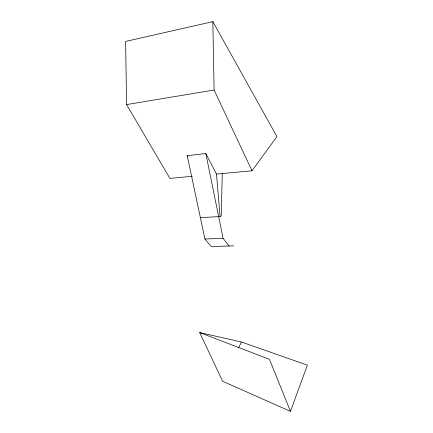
<?xml version="1.0" encoding="UTF-8"?>
<svg xmlns="http://www.w3.org/2000/svg" width="433" height="433" viewBox="0 0 433 433"><rect width="100%" height="100%" fill="white"/><g stroke="black" fill="none" stroke-linecap="round" stroke-linejoin="round"><path stroke-width="0.65" d="M222.281 173.362L221.214 216.175L218.665 216.635L200.376 217.647M290.451 411.35L307.392 365.138L241.414 342.016L199.662 332.549L222.638 381.273L290.451 411.35L269.494 359.358L199.662 332.549M238.523 348.056L241.414 342.016M233.815 245.874L211.223 246.529L204.912 238.994L187.208 155.642L205.832 153.563L216.489 174.071L251.995 170.786L276.92 136.574L212.847 21.65L125.608 41.422L126.588 104.586L169.893 178.38L192.268 176.312M126.588 104.586L214.102 90.021L251.995 170.786M204.912 238.994L223.076 238.339L229.187 246.004M187.208 155.642L187.852 156.822M205.832 153.563L223.076 238.339M216.489 174.071L220.067 216.381M212.847 21.65L214.102 90.021"/></g></svg>
